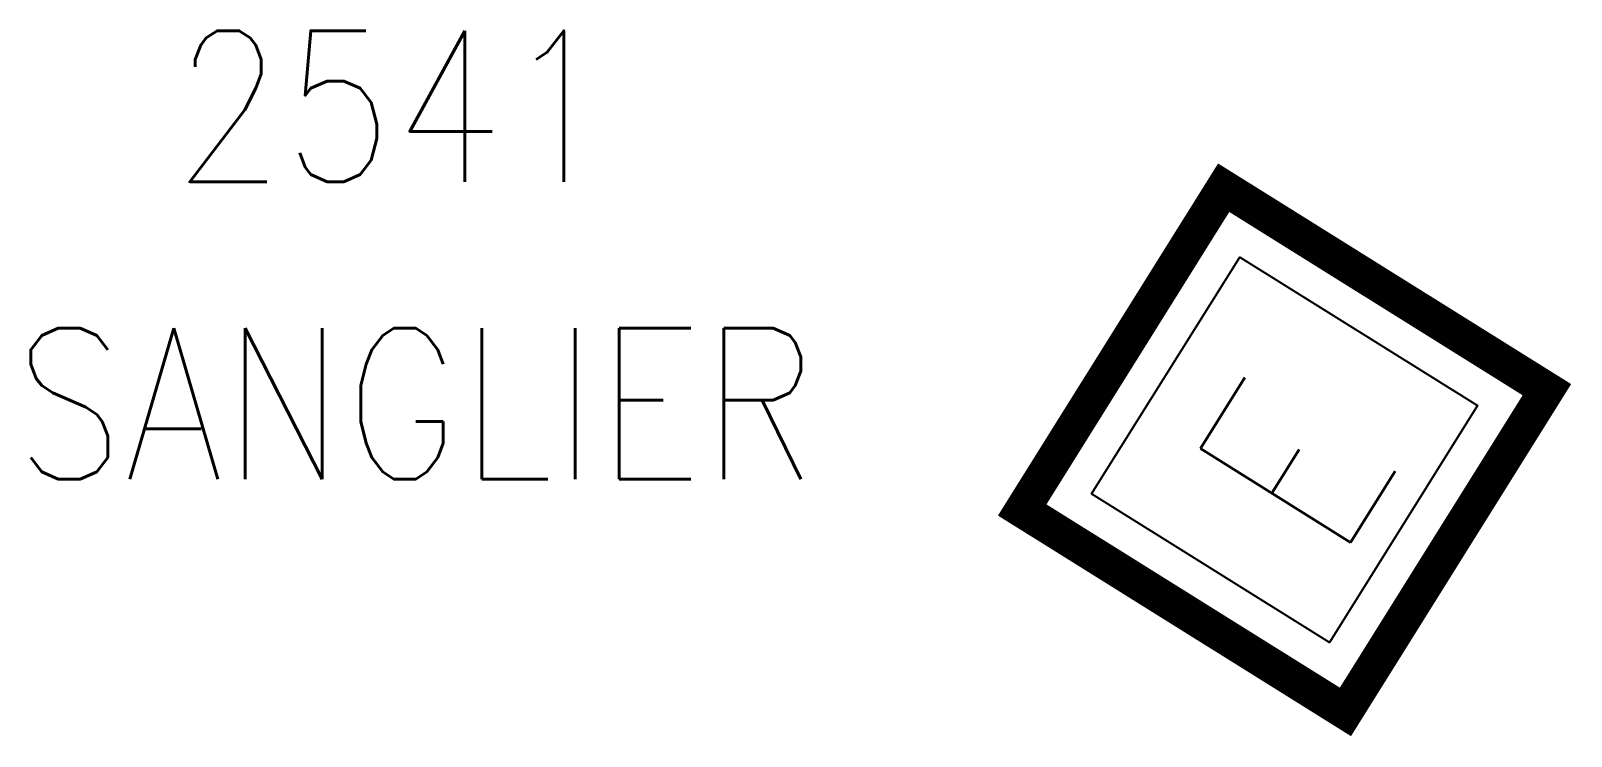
# Model space of a CAD drawing. Header units: millimetres. Extents: x 152022 to 152886, y 120985 to 122132.
# Drawn here: x 152581.97 to 152597.28, y 121023.11 to 121030.12 of the extents above; entities that cross this region are included whole.
import ezdxf
from ezdxf.enums import TextEntityAlignment as Align

# ---------------------------------------------------------------- set-up
doc = ezdxf.new("R2010")
doc.units = ezdxf.units.MM
doc.layers.add('M_200', color=7, linetype='CONTINUOUS')
doc.styles.add('M_ROMANS', font='ROMANS.shx', dxfattribs={"width": 0.75})
doc.styles.get("Standard").update_dxf_attribs({"font": 'romans.shx', "width": 0.85})

# ---------------------------------------------------------------- blocks, each defined once
blk = doc.blocks.new('*U7')
at = {"layer": 'M_200', "color": 0, "linetype": 'Continuous', "const_width": 0.35, "flags": 128}
blk.add_lwpolyline([(3.777, 3.787), (3.777, 0), (0, 0), (0, 3.787)], close=True, dxfattribs=at)
at = {"layer": 'M_200', "color": 0, "linetype": 'Continuous'}
blk.add_lwpolyline([(0.5, 3.287), (3.277, 3.287), (3.277, 0.5), (0.5, 0.5)], close=True, dxfattribs=at)
at = {"layer": 'M_200', "insert": (1.809, 1.729), "char_height": 1.76, "width": 2.65853, "attachment_point": 5}
blk.add_mtext('E', dxfattribs=at)
at = {"layer": 'M_200', "color": 0, "linetype": 'Continuous', "width": 0.85}
for tag, p in [('NUM', (2, 17.06)), ('NOM', (2, 10.649))]:
    blk.add_attdef(tag, text='', height=4, dxfattribs=at).set_placement(p, align=Align.MIDDLE)
at = {"layer": 'M_200', "color": 0, "linetype": 'Continuous', "style": 'M_ROMANS', "width": 0.75, "flags": 3}
for tag, p in [('DEF_LEG', (1.869, -2.994)), ('DEF_COUP', (1.869, -5.494)), ('DEF_TYPE', (1.869, -7.994))]:
    blk.add_attdef(tag, text='', height=1.2, dxfattribs=at).set_placement(p, align=Align.MIDDLE)

msp = doc.modelspace()

# ---------------------------------------------------------------- block references
at = {"layer": 'M_200'}
ref = msp.add_blockref('*U7', (152595.034, 121023.349), dxfattribs=dict(at, rotation=57.99426991802752))
ref.add_attrib('NUM', '2541', dxfattribs={"color": 0, "linetype": 'Continuous', "height": 1.5, "width": 0.85}).set_placement((152585.574, 121029.369), align=Align.MIDDLE)
ref.add_attrib('NOM', 'SANGLIER', dxfattribs={"color": 0, "linetype": 'Continuous', "height": 1.5, "width": 0.85}).set_placement((152585.798, 121026.413), align=Align.MIDDLE)

doc.saveas('drawing.dxf')
